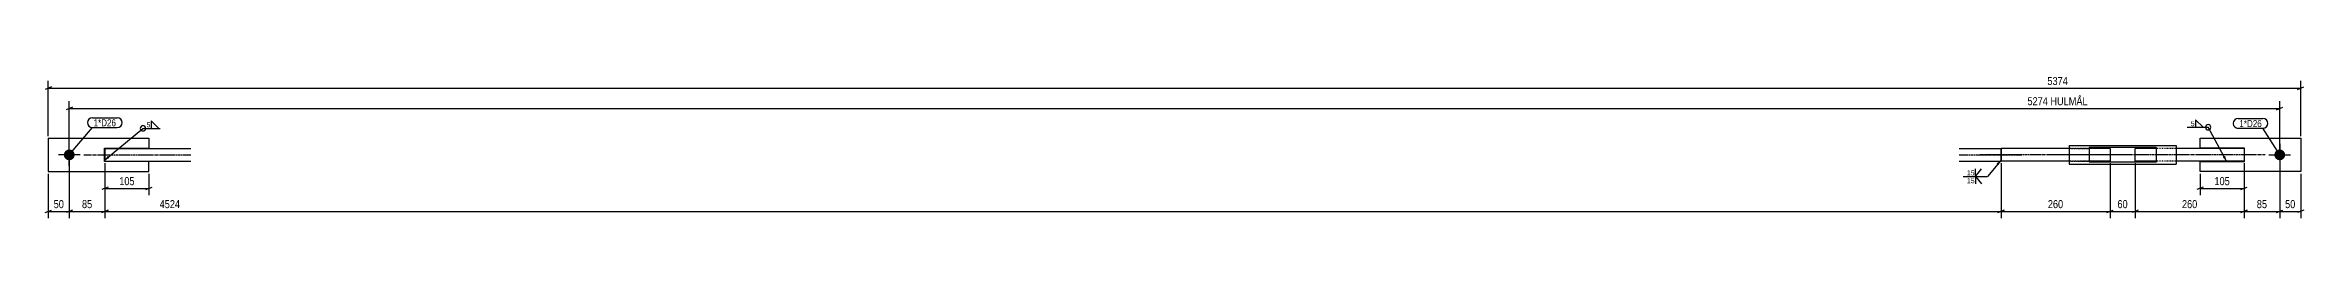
# Model space of a CAD drawing. Header units: millimetres. Extents: x 12 to 17082, y -28 to 354.
# Drawn here: x 12 to 5401, y 12 to 354 of the extents above; entities that cross this region are included whole.
import ezdxf

# ---------------------------------------------------------------- set-up
doc = ezdxf.new("R2010")
doc.units = ezdxf.units.MM
doc.linetypes.add('DXK_LINE_DOT2', pattern=[3.9198, 1.9599, -1.9599])
doc.linetypes.add('DXK_LINE_DOT3', pattern=[5.9187, 2.979, -0.9799, 0.9799, -0.9799])
for name, color, linetype in [('MÅLSÆTNING', 7, 'Continuous'), ('STÅL', 7, 'Continuous'), ('TEKST', 7, 'Continuous')]:
    doc.layers.add(name, color=color, linetype=linetype)
doc.styles.add('Arial Narrow', font='ARIALN.TTF', dxfattribs={"height": 0.2})

msp = doc.modelspace()

# ---------------------------------------------------------------- hatches: boundary and pattern name
at = {"layer": 'STÅL', "linetype": 'Continuous'}
for points in [[(69.5, 150.1, -1), (69.5, 176.1, -1)], [(5343.7, 176.1, -1), (5343.7, 150.1, -1)]]:
    msp.add_hatch(color=96, dxfattribs=at).paths.add_polyline_path(points)
at = {"layer": 'TEKST', "linetype": 'Continuous'}
for points in [[(165.1, 155.7), (153.5, 150.1), (161.1, 160.5)], [(4668.2, 142.6), (4678.7, 150.1), (4673, 138.5)], [(5213.4, 160.6), (5216.6, 148.1), (5207.9, 157.6)]]:
    msp.add_hatch(color=3, dxfattribs=at).paths.add_polyline_path(points)

# ---------------------------------------------------------------- linework, layer by layer
at = {"layer": 'MÅLSÆTNING', "color": 7, "linetype": 'Continuous'}
for p, q in [((27, 325.5), (12, 319.5)), ((19.5, 208.1), (19.5, 340.2)), ((5386.2, 319.5), (5401.2, 325.5)), ((5393.7, 208.1), (5393.7, 340.2)), ((77, 277.1), (62, 271.1)), ((69.5, 168.1), (69.5, 291.9)), ((69.5, 274.1), (5343.7, 274.1)), ((5336.2, 271.1), (5351.2, 277.1)), ((5343.7, 168.1), (5343.7, 291.9)), ((19.5, 118.1), (19.5, 12)), ((69.5, 158.1), (69.5, 12)), ((154.5, 143.1), (154.5, 12)), ((4678.7, 143.1), (4678.7, 12)), ((4678.7, 143.1), (4678.7, 12)), ((4938.7, 143.1), (4938.7, 12)), ((4998.7, 143.1), (4998.7, 12)), ((4998.7, 143.1), (4998.7, 12)), ((5258.7, 143.1), (5258.7, 12)), ((5258.7, 143.1), (5258.7, 12)), ((5343.7, 158.1), (5343.7, 12)), ((5393.7, 118.1), (5393.7, 12)), ((12, 25), (27, 31)), ((77, 31), (62, 25)), ((69.5, 28), (154.5, 28)), ((147, 25), (162, 31)), ((4686.2, 31), (4671.2, 25)), ((4671.2, 25), (4686.2, 31)), ((4931.2, 25), (4946.2, 31)), ((4938.7, 28), (4998.7, 28)), ((5006.2, 31), (4991.2, 25)), ((5006.2, 31), (4991.2, 25)), ((4998.7, 28), (5258.7, 28)), ((5251.2, 25), (5266.2, 31)), ((5266.2, 31), (5251.2, 25)), ((5258.7, 28), (5343.7, 28)), ((5336.2, 25), (5351.2, 31)), ((5401.2, 31), (5386.2, 25))]:
    msp.add_line(p, q, dxfattribs=at)
at = {"layer": 'STÅL', "color": 2, "linetype": 'Continuous'}
for p, q in [((19.5, 203.1), (19.5, 123.1)), ((19.5, 203.1), (259.5, 203.1)), ((153.5, 147.1), (153.5, 179.1)), ((153.5, 179.1), (259.5, 179.1)), ((154.5, 178.1), (359.5, 178.1)), ((154.5, 178.1), (154.5, 155.6)), ((259.5, 203.1), (259.5, 179.1)), ((4578.7, 178.1), (4678.7, 178.1)), ((4841.2, 178.1), (4678.7, 178.1)), ((4678.7, 148.1), (4678.7, 178.1)), ((4678.7, 178.1), (4678.7, 176.1)), ((4678.7, 176.1), (4678.7, 148.1)), ((4841.2, 185.6), (5096.2, 185.6)), ((4841.2, 185.6), (4841.2, 140.6)), ((4888.7, 180.6), (4888.7, 145.6)), ((5048.7, 180.6), (4888.7, 180.6)), ((4938.7, 178.1), (4888.7, 178.1)), ((4938.7, 178.1), (4938.7, 148.1)), ((5048.7, 178.1), (4998.7, 178.1)), ((4998.7, 148.1), (4998.7, 178.1)), ((5048.7, 180.6), (5048.7, 145.6)), ((5096.2, 185.6), (5096.2, 151.9)), ((5258.7, 178.1), (5096.2, 178.1)), ((5153.7, 179.1), (5153.7, 203.1)), ((5153.7, 203.1), (5393.7, 203.1)), ((5259.7, 179.1), (5153.7, 179.1)), ((5258.7, 178.1), (5258.7, 148.1)), ((5259.7, 147.1), (5259.7, 179.1)), ((5393.7, 203.1), (5393.7, 123.1)), ((19.5, 123.1), (259.5, 123.1)), ((259.5, 147.1), (153.5, 147.1)), ((154.5, 155.6), (154.5, 148.1)), ((154.5, 148.1), (359.5, 148.1)), ((259.5, 123.1), (259.5, 147.1)), ((4578.7, 148.1), (4678.7, 148.1)), ((4841.2, 148.1), (4678.7, 148.1)), ((4841.2, 140.6), (5096.2, 140.6)), ((4938.7, 148.1), (4888.7, 148.1)), ((5048.7, 145.6), (4888.7, 145.6)), ((5048.7, 148.1), (4998.7, 148.1)), ((5096.2, 151.9), (5096.2, 140.6)), ((5258.7, 148.1), (5096.2, 148.1)), ((5153.7, 123.1), (5153.7, 147.1)), ((5153.7, 147.1), (5259.7, 147.1)), ((5393.7, 123.1), (5153.7, 123.1))]:
    msp.add_line(p, q, dxfattribs=at)
at = {"layer": 'STÅL', "color": 96, "linetype": 'Continuous'}
for p, q in [((95.5, 163.1), (43.5, 163.1)), ((69.5, 137.1), (69.5, 189.1)), ((5317.7, 163.1), (5369.7, 163.1)), ((5343.7, 189.1), (5343.7, 137.1))]:
    msp.add_line(p, q, dxfattribs=at)
at = {"layer": 'STÅL', "color": 7, "linetype": 'DXK_LINE_DOT3'}
for p, q in [((104.5, 163.1), (359.5, 163.1)), ((4578.7, 163.1), (4728.7, 163.1)), ((4988.7, 163.1), (4628.7, 163.1)), ((4948.7, 163.1), (4791.2, 163.1)), ((5308.7, 163.1), (4948.7, 163.1))]:
    msp.add_line(p, q, dxfattribs=at)
at = {"layer": 'STÅL', "color": 7, "linetype": 'DXK_LINE_DOT2'}
for p, q in [((4888.7, 178.1), (4841.2, 178.1)), ((4841.2, 178.1), (4888.7, 178.1)), ((5096.2, 178.1), (5048.7, 178.1)), ((4888.7, 148.1), (4841.2, 148.1)), ((4841.2, 148.1), (4888.7, 148.1)), ((5096.2, 148.1), (5048.7, 148.1))]:
    msp.add_line(p, q, dxfattribs=at)
at = {"layer": 'TEKST', "color": 3, "linetype": 'Continuous'}
for p, q in [((5216.6, 148.1), (5172.9, 229.1)), ((4678.7, 150.1), (4646.3, 111.6))]:
    msp.add_line(p, q, dxfattribs=at)
msp.add_arc((5172.9, 229.1), 6.25, 270, 90, dxfattribs=at)

# ---------------------------------------------------------------- wipeouts: each hides what was drawn before it
at = {"color": 0}
msp.add_wipeout([(5140.2, 230.6), (5140.2, 245.1), (5130.6, 245.1), (5130.6, 230.6)], dxfattribs=at).dxf.layer = 'TEKST'

# ---------------------------------------------------------------- next in the draw order: linework, layer by layer
at = {"layer": 'TEKST', "color": 3, "linetype": 'Continuous'}
for p, q in [((5122.8, 229.1), (5172.9, 229.1)), ((5160.6, 229.1), (5142.8, 246.9)), ((5142.8, 246.9), (5142.8, 229.1)), ((5142.8, 229.1), (5160.6, 229.1))]:
    msp.add_line(p, q, dxfattribs=at)
msp.add_arc((5172.9, 229.1), 6.25, 90, 270, dxfattribs=at)

# ---------------------------------------------------------------- next in the draw order: texts
at = {"layer": 'TEKST', "color": 3, "style": 'Arial Narrow'}
msp.add_text('5', height=11.9, dxfattribs=at).set_placement((5131.6, 231.6))

# ---------------------------------------------------------------- next in the draw order: wipeouts: each hides what was drawn before it
at = {"color": 0}
for points, layer in [([(4889.5, 277.9), (4889.5, 305.9), (4737.8, 305.9), (4737.8, 277.9)], 'MÅLSÆTNING'), ([(128.2, 31.8), (128.2, 59.8), (95.8, 59.8), (95.8, 31.8)], 'MÅLSÆTNING'), ([(4984.8, 31.8), (4984.8, 59.8), (4952.5, 59.8), (4952.5, 31.8)], 'MÅLSÆTNING'), ([(5150.9, 31.8), (5150.9, 59.8), (5106.4, 59.8), (5106.4, 31.8)], 'MÅLSÆTNING'), ([(5317.3, 31.8), (5317.3, 59.8), (5285, 59.8), (5285, 31.8)], 'MÅLSÆTNING'), ([(262.7, 228), (262.7, 242.5), (253, 242.5), (253, 228)], 'TEKST'), ([(5300.7, 229.6), (5300.7, 247.1), (5247.5, 247.1), (5247.5, 229.6)], 'TEKST'), ([(4613.5, 113.1), (4613.5, 127.6), (4596.3, 127.6), (4596.3, 113.1)], 'TEKST')]:
    msp.add_wipeout(points, dxfattribs=at).dxf.layer = layer

# ---------------------------------------------------------------- next in the draw order: linework, layer by layer
at = {"layer": 'MÅLSÆTNING', "color": 7, "linetype": 'Continuous'}
for p, q in [((19.5, 322.5), (5393.7, 322.5)), ((69.5, 158.1), (69.5, 12)), ((154.5, 143.1), (154.5, 12)), ((154.5, 143.1), (154.5, 66.9)), ((4938.7, 143.1), (4938.7, 12)), ((5153.7, 118.1), (5153.7, 66.9)), ((5258.7, 143.1), (5258.7, 66.9)), ((5343.7, 158.1), (5343.7, 12)), ((162, 85.9), (147, 79.9)), ((5161.2, 85.9), (5146.2, 79.9)), ((5153.7, 82.9), (5258.7, 82.9)), ((5251.2, 79.9), (5266.2, 85.9)), ((19.5, 28), (69.5, 28)), ((77, 31), (62, 25)), ((162, 31), (147, 25)), ((154.5, 28), (4678.7, 28)), ((4678.7, 28), (4938.7, 28)), ((4931.2, 25), (4946.2, 31)), ((5336.2, 25), (5351.2, 31)), ((5343.7, 28), (5393.7, 28))]:
    msp.add_line(p, q, dxfattribs=at)
at = {"layer": 'TEKST', "color": 3, "linetype": 'Continuous'}
for p, q in [((153.5, 150.1), (245.3, 226.5)), ((245.3, 226.5), (286.7, 226.5)), ((283.1, 226.5), (265.2, 244.4)), ((265.2, 244.4), (265.2, 226.5)), ((265.2, 226.5), (283.1, 226.5)), ((4617.9, 111.6), (4632.1, 129.5)), ((4617.9, 111.6), (4617.9, 129.5))]:
    msp.add_line(p, q, dxfattribs=at)
for start, end in [(90, 270), (270, 90)]:
    msp.add_arc((245.3, 226.5), 6.25, start, end, dxfattribs=at)

# ---------------------------------------------------------------- next in the draw order: texts
at = {"layer": 'MÅLSÆTNING', "color": 3, "style": 'Arial Narrow'}
for s, height, p in [('5274 HULMÅL', 19.089, (4741.8, 281.9)), ('85', 19.09, (99.8, 35.8)), ('60', 19.09, (4956.5, 35.8)), ('260', 19.09, (5110.4, 35.8)), ('85', 19.09, (5289, 35.8))]:
    msp.add_text(s, height=height, dxfattribs=at).set_placement(p)
at = {"layer": 'TEKST', "color": 3, "style": 'Arial Narrow'}
msp.add_text('5', height=11.9, dxfattribs=at).set_placement((254, 229))

# ---------------------------------------------------------------- next in the draw order: wipeouts: each hides what was drawn before it
at = {"color": 0}
msp.add_wipeout([(5300.7, 229.6), (5300.7, 247.1), (5247.5, 247.1), (5247.5, 229.6)], dxfattribs=at).dxf.layer = 'TEKST'

# ---------------------------------------------------------------- next in the draw order: linework, layer by layer
at = {"layer": 'TEKST', "color": 7, "linetype": 'Continuous'}
for p, q in [((5244.5, 250.1), (5303.7, 250.1)), ((5244.5, 226.6), (5303.7, 226.6)), ((5343.7, 163.1), (5303.7, 226.6))]:
    msp.add_line(p, q, dxfattribs=at)
for centre, radius, start, end in [((5244.5, 238.3), 11.8, 90, 270), ((5303.7, 238.3), 11.7, 270, 90)]:
    msp.add_arc(centre, radius, start, end, dxfattribs=at)

# ---------------------------------------------------------------- next in the draw order: texts
at = {"layer": 'TEKST', "color": 3, "style": 'Arial Narrow'}
msp.add_text('1*D26', height=16.7, dxfattribs=at).set_placement((5247.5, 229.6))

# ---------------------------------------------------------------- next in the draw order: wipeouts: each hides what was drawn before it
at = {"color": 0}
for points, layer in [([(4842, 326.2), (4842, 354.2), (4785.3, 354.2), (4785.3, 326.2)], 'MÅLSÆTNING'), ([(5228.4, 86.7), (5228.4, 114.7), (5183.9, 114.7), (5183.9, 86.7)], 'MÅLSÆTNING'), ([(60.7, 31.8), (60.7, 59.8), (28.3, 59.8), (28.3, 31.8)], 'MÅLSÆTNING'), ([(337.9, 31.8), (337.9, 59.8), (281.1, 59.8), (281.1, 31.8)], 'MÅLSÆTNING'), ([(4830.9, 31.8), (4830.9, 59.8), (4786.4, 59.8), (4786.4, 31.8)], 'MÅLSÆTNING'), ([(5384.8, 31.8), (5384.8, 59.8), (5352.5, 59.8), (5352.5, 31.8)], 'MÅLSÆTNING'), ([(180.9, 231.5), (180.9, 249), (127.6, 249), (127.6, 231.5)], 'TEKST')]:
    msp.add_wipeout(points, dxfattribs=at).dxf.layer = layer
at = {"color": 0, "linetype": 'Continuous'}
msp.add_wipeout([(4613.5, 94.4), (4613.5, 108.9), (4596.3, 108.9), (4596.3, 94.4)], dxfattribs=at).dxf.layer = 'TEKST'

# ---------------------------------------------------------------- next in the draw order: linework, layer by layer
at = {"layer": 'MÅLSÆTNING', "color": 7, "linetype": 'Continuous'}
for p, q in [((259.5, 118.1), (259.5, 66.9)), ((154.5, 82.9), (259.5, 82.9)), ((252, 79.9), (267, 85.9))]:
    msp.add_line(p, q, dxfattribs=at)
at = {"layer": 'TEKST', "color": 3, "linetype": 'Continuous'}
for p, q in [((4588.5, 111.6), (4646.3, 111.6)), ((4617.9, 111.6), (4632.1, 93.8)), ((4617.9, 111.6), (4617.9, 93.8))]:
    msp.add_line(p, q, dxfattribs=at)

# ---------------------------------------------------------------- next in the draw order: texts
at = {"layer": 'MÅLSÆTNING', "color": 3, "style": 'Arial Narrow'}
for s, p in [('5374', (4789.3, 330.2)), ('105', (5187.9, 90.7)), ('50', (32.3, 35.8)), ('4524', (285.1, 35.8)), ('260', (4790.4, 35.8)), ('50', (5356.5, 35.8))]:
    msp.add_text(s, height=19.09, dxfattribs=at).set_placement(p)
at = {"layer": 'TEKST', "color": 3, "style": 'Arial Narrow'}
msp.add_text('15', height=11.93, dxfattribs=at).set_placement((4597.3, 114.1))
at = {"layer": 'TEKST', "color": 3, "linetype": 'Continuous', "style": 'Arial Narrow'}
msp.add_text('15', height=11.93, dxfattribs=at).set_placement((4597.3, 95.4))

# ---------------------------------------------------------------- next in the draw order: wipeouts: each hides what was drawn before it
at = {"color": 0}
msp.add_wipeout([(180.9, 231.5), (180.9, 249), (127.6, 249), (127.6, 231.5)], dxfattribs=at).dxf.layer = 'TEKST'

# ---------------------------------------------------------------- next in the draw order: linework, layer by layer
at = {"layer": 'TEKST', "color": 7, "linetype": 'Continuous'}
for p, q in [((69.5, 163.1), (124.6, 228.5)), ((124.6, 252), (183.9, 252)), ((124.6, 228.5), (183.9, 228.5))]:
    msp.add_line(p, q, dxfattribs=at)
for centre, radius, start, end in [((124.6, 240.2), 11.8, 90, 270), ((183.9, 240.2), 11.7, 270, 90)]:
    msp.add_arc(centre, radius, start, end, dxfattribs=at)

# ---------------------------------------------------------------- next in the draw order: texts
at = {"layer": 'TEKST', "color": 3, "style": 'Arial Narrow'}
msp.add_text('1*D26', height=16.7, dxfattribs=at).set_placement((127.6, 231.5))

# ---------------------------------------------------------------- next in the draw order: wipeouts: each hides what was drawn before it
at = {"color": 0}
msp.add_wipeout([(229.3, 86.7), (229.3, 114.7), (184.7, 114.7), (184.7, 86.7)], dxfattribs=at).dxf.layer = 'MÅLSÆTNING'

# ---------------------------------------------------------------- next in the draw order: texts
at = {"layer": 'MÅLSÆTNING', "color": 3, "style": 'Arial Narrow'}
msp.add_text('105', height=19.09, dxfattribs=at).set_placement((188.7, 90.7))

doc.saveas('drawing.dxf')
